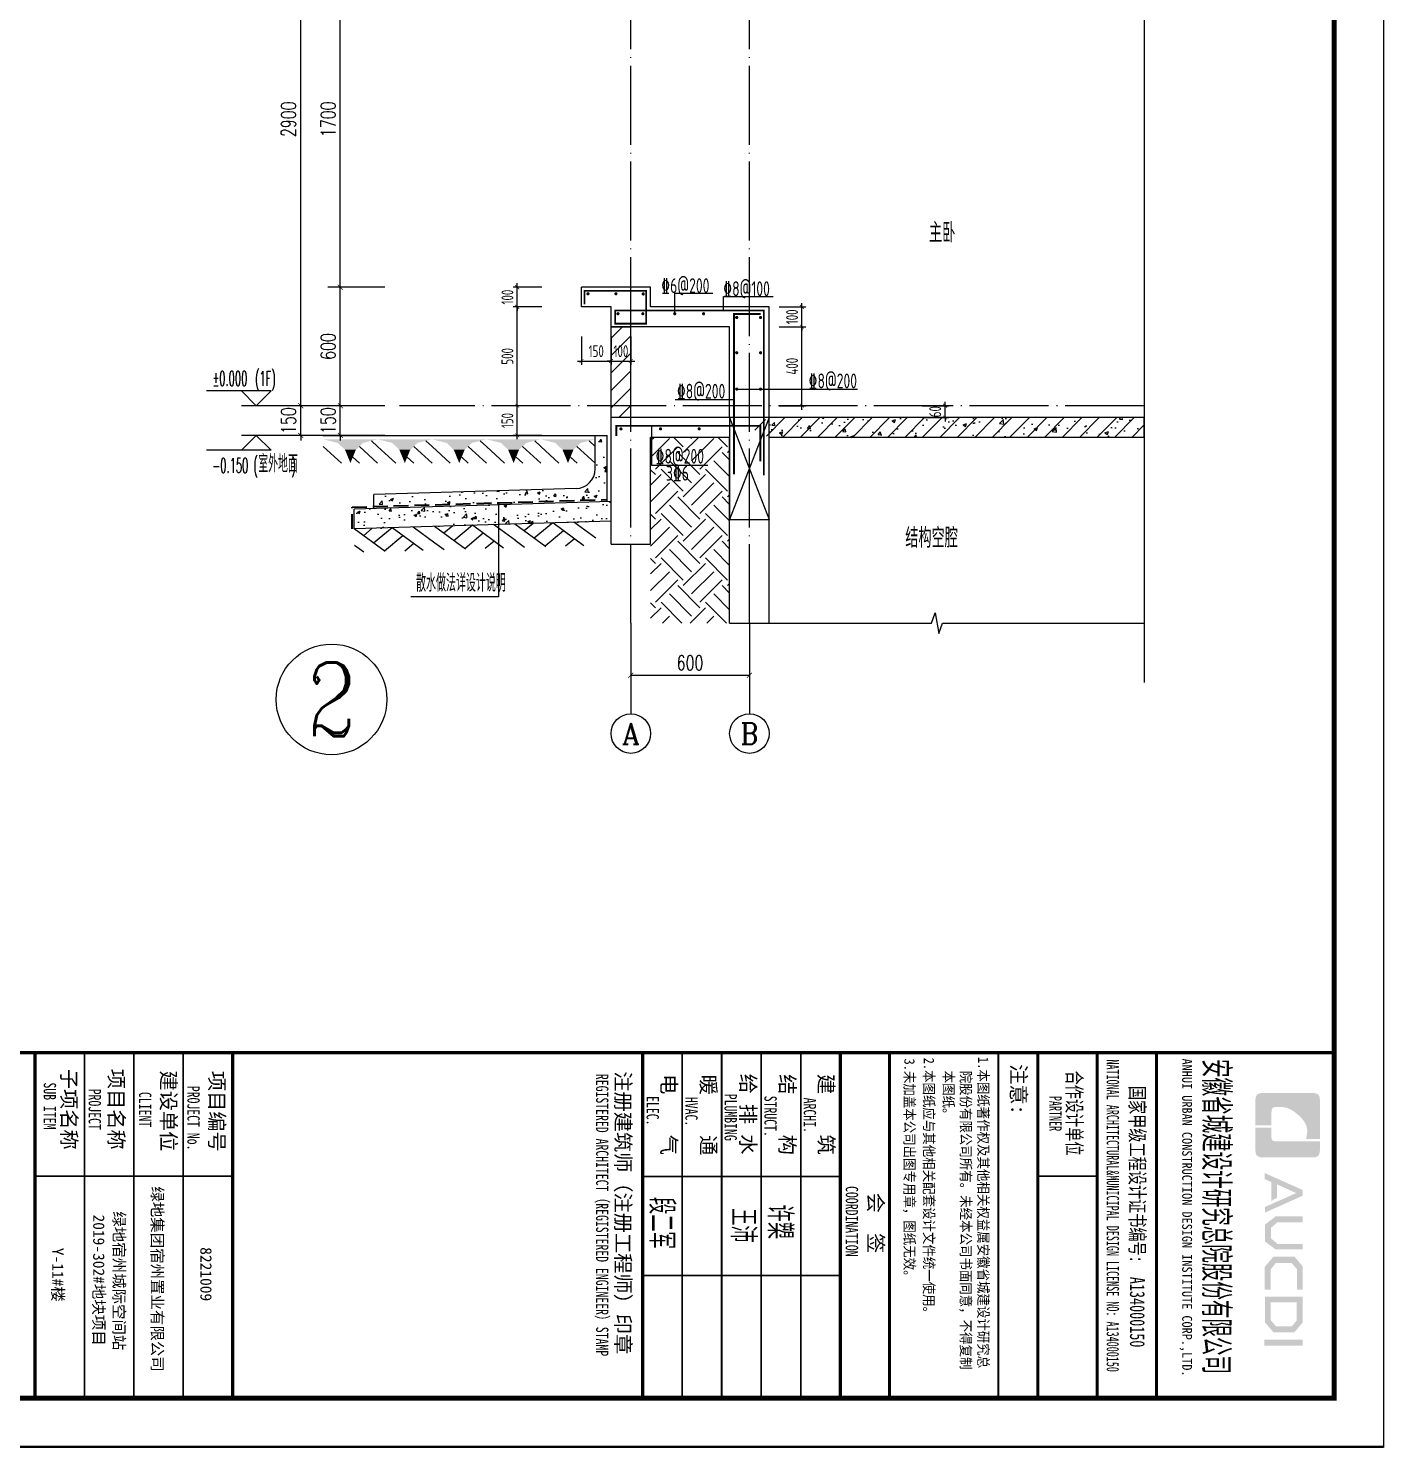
# Model space of a CAD drawing. Extents: x -1307975 to -76406, y -96289 to 379359.
# Drawn here: x -633886 to -627028, y 252907 to 260091 of the extents above; entities that cross this region are included whole.
import ezdxf
from ezdxf.enums import TextEntityAlignment as Align

# ---------------------------------------------------------------- set-up
doc = ezdxf.new("R2010")
doc.units = 0
doc.header["$LTSCALE"] = 1000
doc.linetypes.add('DASH', pattern=[0.35, 0.25, -0.1])
doc.linetypes.add('DOTE', pattern=[2.42, 2, -0.2, 0.02, -0.2])
doc.layers.get('0').update_dxf_attribs({"linetype": 'CONTINUOUS'})
doc.layers.get('DEFPOINTS').update_dxf_attribs({"linetype": 'CONTINUOUS'})
for name, color, linetype in [('A-AXIS_TEXT', 7, 'CONTINUOUS'), ('AXIS', 3, 'CONTINUOUS'), ('COLUMN', 4, 'CONTINUOUS'), ('DIM', 2, 'CONTINUOUS'), ('DIM_ELEV', 3, 'CONTINUOUS'), ('DIM_IDEN', 67, 'CONTINUOUS'), ('DIM_SYMB', 3, 'CONTINUOUS'), ('PUB_DIM', 3, 'CONTINUOUS'), ('PUB_TEXT', 2, 'CONTINUOUS'), ('REIN', 6, 'CONTINUOUS'), ('S-大样-砼线', 7, 'CONTINUOUS'), ('S-引出线', 40, 'CONTINUOUS'), ('TEXT', 2, 'CONTINUOUS'), ('WALL', 5, 'CONTINUOUS'), ('图签文字', 4, 'CONTINUOUS')]:
    doc.layers.add(name, color=color, linetype=linetype)
for name, color, linetype, lineweight in [('AXIS_TEXT', 7, 'CONTINUOUS', 20), ('DOTE', 19, 'DOTE', 9), ('PUB_HATCH', 8, 'CONTINUOUS', 9), ('图框', 9, 'CONTINUOUS', 18), ('图签', 147, 'CONTINUOUS', 18), ('填充', 251, 'CONTINUOUS', 5), ('平面-排水沟', 86, 'CONTINUOUS', 15), ('立面-中轮廓线', 30, 'CONTINUOUS', 35), ('粉刷', 251, 'CONTINUOUS', 9)]:
    doc.layers.add(name, color=color, linetype=linetype, lineweight=lineweight)
doc.layers.add('yichutu', color=7, linetype='CONTINUOUS', true_color=0xffffff)
doc.styles.add('_TCH_AXIS', font='COMPLEX', dxfattribs={"bigfont": 'GBCBIG'})
doc.styles.add('_TCH_DIM', font='SIMPLEX.shx', dxfattribs={"width": 0.7, "bigfont": 'GBCBIG.shx'})
doc.styles.add('_TCH_DIM_T3', font='SIMPLEX', dxfattribs={"width": 0.705882, "bigfont": 'GBCBIG'})
doc.styles.add('COMPLEX', font='COMPLEX')
doc.styles.add('DIM_FONT_T3', font='SIMPLEX', dxfattribs={"width": 0.705882, "bigfont": 'GBCBIG'})
doc.styles.add('HT', font='simhei.ttf')
doc.styles.add('TSSD_DIMENSION', font='Tssdeng.shx', dxfattribs={"width": 0.7, "bigfont": 'tssdchn.shx'})
doc.styles.add('TSSD_REIN', font='tssdeng.shx', dxfattribs={"width": 0.7, "height": 300, "bigfont": 'tssdchn.shx'})
doc.styles.add('宋体', font='', dxfattribs={"height": 50})
doc.styles.add('建筑图签-1', font='simhei.ttf', dxfattribs={"width": 0.7})
doc.styles.add('建筑图签-2', font='TXT.shx', dxfattribs={"width": 0.5, "bigfont": 'HZTXT.shx'})
doc.styles.get('宋体').set_extended_font_data('SimSun')
doc.dimstyles.new('_TCH_ARCH&&25', dxfattribs={"dimtxt": 74.375, "dimasz": 25, "dimexe": 62.5, "dimexo": 75, "dimgap": 25, "dimtad": 1, "dimdec": 0, "dimzin": 0, "dimdsep": 46, "dimtxsty": '_TCH_DIM_T3', "dimblk": 'ARCHTICK', "dimcen": 0.09, "dimclrt": 7, "dimazin": 0, "dimtfac": 1, "dimtdec": 0, "dimtix": 1, "dimtmove": 2, "dimatfit": 3, "dimldrblk": 'ARCHTICK', "dimfxl": 1, "dimtolj": 1, "dimtzin": 0, "dimarcsym": 0})
doc.dimstyles.new('TSSD_20_20', dxfattribs={"dimtxt": 60, "dimasz": 20, "dimexe": 20, "dimexo": 50, "dimgap": 20, "dimtad": 1, "dimdec": 0, "dimzin": 0, "dimdsep": 46, "dimtxsty": 'TSSD_DIMENSION', "dimblk": 'ARCHTICK', "dimblk1": 'ARCHTICK', "dimblk2": 'ARCHTICK', "dimcen": 0, "dimdle": 20, "dimclrt": 7, "dimadec": 0, "dimazin": 0, "dimtfac": 1, "dimtdec": 0, "dimtix": 1, "dimtmove": 2, "dimatfit": 3, "dimfxl": 1, "dimtolj": 1, "dimtzin": 0, "dimarcsym": 0})
pattern_1 = [(50, (28072.99, 249033.25), (143.452037, -12.550427), [15, -165]), (355, (28072.99, 249033.25), (-27.750267, 150.438427), [12, -132]), (100.4514, (28084.94, 249032.2), (115.701876, 137.88791), [12.74804, -140.22842]), (46.1842, (28072.99, 249073.25), (213.44821, -33.1038), [22.5, -247.5]), (96.6356, (28090.77, 249070.5), (186.93254, 194.82357), [19.12206, -210.3426]), (351.1842, (28072.99, 249073.25), (186.93239, 194.82372), [18, -198]), (21, (28092.99, 249063.25), (119.38141, -80.52378), [15, -165]), (326, (28092.99, 249063.25), (48.663066, 145.03001), [12, -132]), (71.4514, (28102.93, 249056.54), (168.044526, 64.5061), [12.74804, -140.22842]), (37.5, (28072.986, 249033.25), (2.431971, 66.578771), [0, -130.4, 0, -134, 0, -132.5]), (7.5, (28072.986, 249033.25), (52.613907, 78.882342), [0, -76.4, 0, -127.4, 0, -50.5]), (327.5, (28028.386, 249033.25), (106.764487, -4.510974), [0, -50, 0, -156, 0, -207]), (317.5, (28008.39, 249033.25), (116.637234, 20.020996), [0, -65, 0, -103.6, 0, -147])]

# ---------------------------------------------------------------- blocks, each defined once
blk = doc.blocks.new('$LINEPAT$素土夯实')
at = {"color": 0}
for p, q in [((0, -210), (210, 0)), ((120, -300), (420, 0)), ((420, 0), (608, -188)), ((495, -300), (795, 0)), ((615, 0), (705, -90)), ((315, -105), (502, -293)), ((210, -210), (300, -300)), ((705, -300), (795, -210))]:
    blk.add_line(p, q, dxfattribs=at)
blk = doc.blocks.new('$LinePat$自然土壤')
at = {"color": 0}
for p, q in [((0, -90), (71, -19)), ((0, -300), (211, -89)), ((420, -300), (630, -90)), ((210, -300), (286, -224))]:
    blk.add_line(p, q, dxfattribs=at)
for points in [[(0, 0), (630, 0), (168, -45), (462, -45)], [(168, -45), (462, -45), (252, -132), (378, -132)], [(252, -132), (378, -132), (315, -300)]]:
    blk.add_solid(points, dxfattribs=at)
blk = doc.blocks.new('sanshui')
at = {"layer": '粉刷'}
h = blk.add_hatch(dxfattribs=at)
h.set_pattern_fill('混凝土', color=256, scale=20)
h.set_pattern_definition(pattern_1)
edge = h.paths.add_edge_path()
edge.add_line((346317.8, 427329.6), (346257.8, 427329.6))
edge.add_line((346257.8, 427329.6), (346257.8, 427160.3))
edge.add_arc((346157.8, 427160.3), 100, 271.71836, 360, ccw=False)
edge.add_line((346160.8, 427060.3), (345137.8, 427029.6))
edge.add_line((345137.8, 427029.6), (345137.8, 426969.6))
edge.add_line((345137.8, 426969.6), (346317.8, 427005))
edge.add_line((346317.8, 427005), (346317.8, 427329.6))
h = blk.add_hatch(dxfattribs=at)
h.set_pattern_fill('混凝土', color=256, scale=20)
h.set_pattern_definition(pattern_1)
h.paths.add_polyline_path([(346337.8, 426895.6), (346337.8, 426995.6), (345037.8, 426956.6), (345037.8, 426856.6)])
at = {"layer": 'COLUMN'}
for p, q in [((346257.8, 427329.6), (346317.8, 427329.6)), ((346257.8, 427160.3), (346257.8, 427329.6)), ((346317.8, 426995), (346317.8, 427329.6)), ((346160.8, 427060.3), (345137.8, 427029.6)), ((346338.1, 426995.6), (345037.8, 426956.6)), ((345137.8, 426959.6), (345137.8, 427029.6)), ((345037.8, 426856.6), (345037.8, 426956.6)), ((346338.1, 426895.6), (345037.8, 426856.6))]:
    blk.add_line(p, q, dxfattribs=at)
blk.add_arc((346157.8, 427160.3), 100, 271.71836, 0, dxfattribs=at)
at = {"layer": '立面-中轮廓线', "linetype": 'DASH', "ltscale": 0.3}
blk.add_lwpolyline([(345027.8, 426856.6), (345027.8, 426966.3), (346317.8, 427005)], dxfattribs=at)
at = {"layer": '粉刷'}
blk.add_line((344881.5, 427329.6), (346257.8, 427329.6), dxfattribs=at)
at = {"layer": '粉刷', "yscale": 0.4, "zscale": 0.4}
for name, p, xscale, rotation in [('$LinePat$自然土壤', (345156.8, 427309.6), -0.4369306507241237, 359.9999999999903), ('$LinePat$自然土壤', (345432, 427309.6), -0.4369306507241237, 359.9999999999903), ('$LinePat$自然土壤', (345707.3, 427309.6), -0.4369306507241237, 359.9999999999903), ('$LinePat$自然土壤', (345982.6, 427309.6), -0.4369306507241237, 359.9999999999903), ('$LinePat$自然土壤', (346257.8, 427309.6), -0.4369306507241237, 359.9999999999903), ('$LINEPAT$素土夯实', (346257.8, 426893.2), -0.5117605352322558, 1.718358001643932), ('$LINEPAT$素土夯实', (345444.5, 426868.8), -0.5117605352322558, 1.718358001643932), ('$LINEPAT$素土夯实', (345851.2, 426881), -0.5117605352322558, 1.718358001643932)]:
    blk.add_blockref(name, p, dxfattribs=dict(at, xscale=xscale, rotation=rotation))
blk = doc.blocks.new('院标1')
h = blk.add_hatch(color=150)
h.dxf.hatch_style = 1
h.set_gradient(color1=(33, 113, 253), color2=(33, 113, 253), tint=1, name='INVCURVED')
edge = h.paths.add_edge_path()
edge.add_spline(control_points=[(116373, 648379), (116379, 648379), (116382, 648379), (116391, 648379), (116391, 648379), (116391, 648379), (116616, 648379), (116616, 648379), (116616, 648379), (116616, 648379), (116616, 648054), (116616, 648054), (116616, 648054), (116616, 648054), (116108, 648054), (116108, 648054), (116108, 648054), (116028, 648054), (115963, 648111), (115963, 648199), (115963, 648199), (115963, 648199), (115963, 649215), (115963, 649215), (115963, 649215), (115963, 649295), (116018, 649360), (116108, 649360), (116108, 649360), (116108, 649360), (116897, 649360), (116897, 649360), (116897, 649360), (116897, 649360), (116897, 649080), (116897, 649080), (116897, 649080), (116897, 649080), (116566, 649140), (116356, 648859), (116356, 648859), (116245, 648719), (116240, 648545), (116247, 648466), (116247, 648466), (116254, 648386), (116247, 648466), (116247, 648466), (116247, 648466), (116247, 648466), (116258, 648374), (116373, 648379)], knot_values=[0, 0, 0, 0, 0.071429, 0.071429, 0.071429, 0.107143, 0.142857, 0.142857, 0.142857, 0.178571, 0.214286, 0.214286, 0.214286, 0.25, 0.285714, 0.285714, 0.285714, 0.321429, 0.357143, 0.357143, 0.357143, 0.392857, 0.428571, 0.428571, 0.428571, 0.464286, 0.5, 0.5, 0.5, 0.535714, 0.571429, 0.571429, 0.571429, 0.607143, 0.642857, 0.642857, 0.642857, 0.678571, 0.714286, 0.714286, 0.714286, 0.75, 0.785714, 0.785714, 0.785714, 0.821429, 0.857143, 0.857143, 0.857143, 0.928571, 1, 1, 1, 1], degree=3, periodic=0)
h = blk.add_hatch(color=150)
h.dxf.hatch_style = 1
h.set_gradient(color1=(33, 113, 253), color2=(33, 113, 253), tint=1, name='INVCURVED')
edge = h.paths.add_edge_path()
edge.add_spline(control_points=[(117268, 649215), (117268, 649215), (117268, 648199), (117268, 648199), (117268, 648199), (117268, 648114), (117212, 648054), (117123, 648054), (117123, 648054), (117123, 648054), (116663, 648054), (116663, 648054), (116663, 648054), (116663, 648054), (116663, 648379), (116663, 648379), (116663, 648379), (116663, 648379), (116865, 648379), (116865, 648379), (116865, 648379), (116907, 648379), (116941, 648413), (116941, 648455), (116941, 648455), (116941, 648455), (116941, 649360), (116941, 649360), (116941, 649360), (116941, 649360), (117123, 649360), (117123, 649360), (117123, 649360), (117204, 649360), (117268, 649306), (117268, 649215)], knot_values=[0, 0, 0, 0, 0.1, 0.1, 0.1, 0.15, 0.2, 0.2, 0.2, 0.25, 0.3, 0.3, 0.3, 0.35, 0.4, 0.4, 0.4, 0.45, 0.5, 0.5, 0.5, 0.55, 0.6, 0.6, 0.6, 0.65, 0.7, 0.7, 0.7, 0.75, 0.8, 0.8, 0.8, 0.9, 1, 1, 1, 1], degree=3, periodic=0)
blk = doc.blocks.new('GFDDDDRG')
at = {"layer": '图框'}
h = blk.add_hatch(color=256, dxfattribs=at)
h.paths.add_polyline_path([(922489, -158906), (922489, -158969), (922104, -158969), (922104, -158906)])
h.paths.add_polyline_path([(922431, -158530), (922168, -158530), (922168, -158710), (922221, -158772), (922380, -158772), (922431, -158712)], flags=16)
h.paths.add_polyline_path([(922490, -158471), (922109, -158471), (922109, -158732), (922194, -158831), (922408, -158831), (922490, -158733)])
h.paths.add_polyline_path([(922492, -158399), (922434, -158399), (922434, -158196), (922378, -158129), (922219, -158129), (922167, -158196), (922167, -158400), (922107, -158400), (922107, -158169), (922194, -158067), (922408, -158067), (922492, -158166)])
h.paths.add_polyline_path([(922491, -157658), (922491, -157718), (922235, -157718), (922170, -157775), (922170, -157880), (922235, -157937), (922491, -157937), (922491, -157994), (922217, -157994), (922108, -157912), (922108, -157743), (922218, -157658)])
h.paths.add_polyline_path([(922490, -157392), (922490, -157450), (922108, -157621), (922108, -157564), (922425, -157423), (922231, -157335), (922231, -157471), (922173, -157501), (922173, -157311), (922107, -157282), (922107, -157220)])
for p, q in [((920410, -156002), (920410, -159502)), ((921010, -156002), (921010, -159502)), ((921010, -156002), (921010, -159502))]:
    blk.add_line(p, q, dxfattribs=at)
blk.add_lwpolyline([(923310, -107437), (923310, -159999), (893610, -159999), (893610, -107437)], close=True, dxfattribs=at)
blk.add_lwpolyline([(923310, -107437), (923310, -159999), (893610, -159999), (893610, -107437)], close=True, dxfattribs=at)
at = {"layer": '图框', "const_width": 50}
blk.add_lwpolyline([(894110, -159499), (922810, -159499), (922810, -108687), (894110, -108687)], close=True, dxfattribs=at)
at = {"layer": '图框'}
for points, const_width in [([(894110, -156002), (922810, -156002)], 35), ([(909660, -159502), (909660, -156002)], 35), ([(910160, -156002), (910160, -159502)], 17.5), ([(910660, -156002), (910660, -159502)], 17.5), ([(911160, -156002), (911160, -159502)], 17.5), ([(911660, -156002), (911660, -159502)], 35), ([(911660, -156002), (911660, -159502)], 35), ([(915810, -156006), (915810, -159506)], 35), ([(916210, -156006), (916210, -159506)], 17.5), ([(916610, -156006), (916610, -159506)], 17.5), ([(917010, -156006), (917010, -159506)], 17.5), ([(917410, -156006), (917410, -159506)], 17.5), ([(917810, -156006), (917810, -159506)], 35), ([(917810, -156006), (917810, -159506)], 35), ([(918310, -156006), (918310, -159506)], 30), ([(919410, -156002), (919410, -159502)], 17.5), ([(919810, -156002), (919810, -159502)], 30), ([(919810, -156002), (919810, -159502)], 30), ([(920410, -156002), (920410, -159502)], 30), ([(920410, -156002), (920410, -159502)], 30), ([(921010, -156002), (921010, -159502)], 30), ([(909660, -157252), (911660, -157252)], 17.5), ([(917810, -157256), (915810, -157256)], 17.5), ([(920410, -157252), (919810, -157252)], 17.5), ([(917810, -158256), (915810, -158256)], 17.5)]:
    blk.add_lwpolyline(points, dxfattribs=dict(at, const_width=const_width))
at = {"xscale": 0.5, "yscale": 0.5, "zscale": 0.5, "rotation": 270}
blk.add_blockref('院标1', (597985, -98428), dxfattribs=at)
at = {"layer": '图框'}
for s, height, style, width, p in [('3.未加盖本公司出图专用章，图纸无效。', 105, 'HT', 0.88, (918459, -156061)), (' 2.本图纸应与其他相关配套设计文件统一使用。 ', 105, 'HT', 0.88, (918656, -155989)), ('1.本图纸著作权及其他相关权益属安徽省城建设计研究总', 105, 'HT', 0.88, (919206, -156045)), ('NATIONAL ARCHITECTURAL&MUNICIPAL DESIGN LICENSE NO: A134000150', 125, '建筑图签-1', 0.6, (920507, -156070)), ('ANHUI URBAN CONSTRUCTION DESIGN INSTITUTE CORP.,LTD.', 100, '建筑图签-1', 0.91, (921271, -156061)), ('REGISTERED ARCHITECT（REGISTERED ENGINEER）STAMP', 125, '建筑图签-1', 0.7, (915339, -156216)), ('本图纸。', 105, 'HT', 0.88, (918854, -156184)), ('院股份有限公司所有。未经本公司书面同意，不得复制', 105, 'HT', 0.88, (919029, -156184)), ('SUB ITEM', 125, '建筑图签-1', 0.7, (909748, -156303)), ('PROJECT', 125, '建筑图签-1', 0.7, (910203, -156366)), ('CLIENT', 125, '建筑图签-1', 0.7, (910713, -156399)), ('PROJECT No.', 125, '建筑图签-1', 0.7, (911202, -156337, -899)), ('PLUMBING', 125, '建筑图签-1', 0.7, (916639, -156417)), ('STRUCT.', 125, '建筑图签-1', 0.7, (917042, -156437)), ('PARTNER', 125, '建筑图签-1', 0.6, (919927, -156439)), ('ELEC.', 125, '建筑图签-1', 0.7, (915850, -156441)), ('HVAC.', 125, '建筑图签-1', 0.7, (916242, -156449)), ('ARCHI.', 125, '建筑图签-1', 0.7, (917441, -156457)), ('COORDINATION', 125, '建筑图签-1', 0.7, (917866, -157352))]:
    blk.add_text(s, height=height, rotation=270, dxfattribs=dict(at, style=style, width=width)).set_placement(p)
at = {"layer": '图签', "color": 2, "style": '宋体'}
for s, height, p in [('绿地集团宿州置业有限公司', 114.67, (910841, -157355)), ('2019-302#地块项目', 114.67, (910249, -157640)), ('绿地宿州城际空间站', 114.7, (910454, -157607)), ('Y-11#楼', 114.7, (909834, -157977)), ('8221009', 114.7, (911334, -157971))]:
    blk.add_text(s, height=height, rotation=270, dxfattribs=at).set_placement(p)
at = {"layer": '图签文字', "color": 7, "style": '建筑图签-1'}
for s, p in [('注意:', (919541, -156118)), ('子项名称', (909930, -156165)), ('项目名称', (910408, -156165)), ('建设单位', (910937, -156182)), ('项目编号', (911426, -156186)), ('注册建筑师（注册工程师）印章', (915537, -156190)), ('电    气', (916001, -156219)), ('暖    通', (916401, -156224)), ('给 排 水', (916802, -156214)), ('结    构', (917199, -156219)), ('建    筑', (917593, -156217)), ('会  签', (918094, -157419))]:
    blk.add_text(s, height=150, rotation=270, dxfattribs=at).set_placement(p)
for s, height, width, p in [('安徽省城建设计研究总院股份有限公司', 250, 0.55, (921498, -156066)), ('合作设计单位', 150, 0.7, (920105, -156184)), ('国家甲级工程设计证书编号:  A134000150', 150, 0.7, (920743, -156338))]:
    blk.add_text(s, height=height, rotation=270, dxfattribs=dict(at, width=width)).set_placement(p)
at = {"layer": '图签文字', "color": 1, "style": '建筑图签-2', "width": 0.7}
for s, p in [('段二军', (915876, -157462)), ('王沛', (916703, -157575)), ('许槊', (917074, -157539))]:
    blk.add_text(s, height=250, rotation=270, dxfattribs=at).set_placement(p)
blk = doc.blocks.new('yct-1051-594-26275-14850-25-1002.0')
at = {"layer": 'yichutu', "color": 7, "true_color": 0xffffff}
blk.add_lwpolyline([(0, 0), (0, 14850), (26275, 14850), (26275, 0)], close=True, dxfattribs=at)
blk = doc.blocks.new('_ArchTick')
at = {"color": 0, "linetype": 'ByBlock', "const_width": 0.15}
blk.add_lwpolyline([(-0.5, -0.5), (0.5, 0.5)], dxfattribs=at)
blk = doc.blocks.new('*D2327')
at = {"layer": 'DEFPOINTS', "color": 0, "transparency": 16777216}
for p in [(-629413.4, 258180.7), (-629247.5, 258180.7), (-629413.4, 258120.7)]:
    blk.add_point(p, dxfattribs=at)
at = {"layer": 'DIM', "color": 0, "lineweight": -2, "transparency": 16777216}
for p, q in [((-629363.4, 258180.7), (-629227.5, 258180.7)), ((-629247.5, 258180.7), (-629247.5, 258200.7)), ((-629247.5, 258120.7), (-629247.5, 258180.7)), ((-629363.4, 258120.7), (-629227.5, 258120.7)), ((-629247.5, 258120.7), (-629247.5, 258100.7))]:
    blk.add_line(p, q, dxfattribs=at)
at = {"layer": 'DIM', "color": 0, "lineweight": -2, "transparency": 16777216, "xscale": 20, "yscale": 20, "zscale": 20}
for p, rotation in [((-629247.5, 258180.7), 270), ((-629247.5, 258120.7), 90)]:
    blk.add_blockref('_ArchTick', p, dxfattribs=dict(at, rotation=rotation))
at = {"layer": 'DIM', "color": 7, "transparency": 16777216, "insert": (-629297.5, 258150.7), "char_height": 60, "attachment_point": 5, "rotation": 90, "style": 'TSSD_DIMENSION'}
blk.add_mtext('\\A1;60', dxfattribs=at)
blk = doc.blocks.new('*D3286')
at = {"layer": 'DEFPOINTS', "color": 0, "transparency": 16777216}
for p in [(-631087.7, 258580.7), (-630937.7, 258580.7), (-630937.7, 258407)]:
    blk.add_point(p, dxfattribs=at)
at = {"layer": 'DIM', "color": 0, "lineweight": -2, "transparency": 16777216}
for p, q in [((-631087.7, 258530.7), (-631087.7, 258387)), ((-630937.7, 258530.7), (-630937.7, 258387)), ((-631107.7, 258407), (-630917.7, 258407))]:
    blk.add_line(p, q, dxfattribs=at)
at = {"layer": 'DIM', "color": 0, "lineweight": -2, "transparency": 16777216, "xscale": 20, "yscale": 20, "zscale": 20, "rotation": 180}
blk.add_blockref('_ArchTick', (-631087.7, 258407), dxfattribs=at)
at = {"layer": 'DIM', "color": 0, "lineweight": -2, "transparency": 16777216, "xscale": 20, "yscale": 20, "zscale": 20}
blk.add_blockref('_ArchTick', (-630937.7, 258407), dxfattribs=at)
at = {"layer": 'DIM', "color": 7, "transparency": 16777216, "insert": (-631012.7, 258457), "char_height": 60, "attachment_point": 5, "style": 'TSSD_DIMENSION'}
blk.add_mtext('\\A1;150', dxfattribs=at)
blk = doc.blocks.new('*D3287')
at = {"layer": 'DEFPOINTS', "color": 0, "transparency": 16777216}
for p in [(-630937.7, 258580.7), (-630837.7, 258580.7), (-630837.7, 258407)]:
    blk.add_point(p, dxfattribs=at)
at = {"layer": 'DIM', "color": 0, "lineweight": -2, "transparency": 16777216}
for p, q in [((-630937.7, 258530.7), (-630937.7, 258387)), ((-630837.7, 258530.7), (-630837.7, 258387)), ((-630937.7, 258407), (-630957.7, 258407)), ((-630937.7, 258407), (-630837.7, 258407)), ((-630837.7, 258407), (-630817.7, 258407))]:
    blk.add_line(p, q, dxfattribs=at)
at = {"layer": 'DIM', "color": 0, "lineweight": -2, "transparency": 16777216, "xscale": 20, "yscale": 20, "zscale": 20}
blk.add_blockref('_ArchTick', (-630937.7, 258407), dxfattribs=at)
at = {"layer": 'DIM', "color": 0, "lineweight": -2, "transparency": 16777216, "xscale": 20, "yscale": 20, "zscale": 20, "rotation": 180}
blk.add_blockref('_ArchTick', (-630837.7, 258407), dxfattribs=at)
at = {"layer": 'DIM', "color": 7, "transparency": 16777216, "insert": (-630887.7, 258457), "char_height": 60, "attachment_point": 5, "style": 'TSSD_DIMENSION'}
blk.add_mtext('\\A1;100', dxfattribs=at)
blk = doc.blocks.new('*D3288')
at = {"layer": 'AXIS', "color": 0, "lineweight": -2, "transparency": 16777216}
for p, q in [((-630837.7, 257005.7), (-630837.7, 256754.2)), ((-630237.7, 257005.7), (-630237.7, 256754.2)), ((-630837.7, 256816.7), (-630237.7, 256816.7))]:
    blk.add_line(p, q, dxfattribs=at)
at = {"layer": 'DEFPOINTS', "color": 0, "transparency": 16777216}
for p in [(-630837.7, 257080.7), (-630237.7, 257080.7), (-630237.7, 256816.7)]:
    blk.add_point(p, dxfattribs=at)
at = {"layer": 'AXIS', "color": 0, "lineweight": -2, "transparency": 16777216, "xscale": 25, "yscale": 25, "zscale": 25, "rotation": 180}
blk.add_blockref('_ArchTick', (-630837.7, 256816.7), dxfattribs=at)
at = {"layer": 'AXIS', "color": 0, "lineweight": -2, "transparency": 16777216, "xscale": 25, "yscale": 25, "zscale": 25}
blk.add_blockref('_ArchTick', (-630237.7, 256816.7), dxfattribs=at)
at = {"layer": 'AXIS', "color": 7, "transparency": 16777216, "insert": (-630537.7, 256878.9), "char_height": 74.38, "attachment_point": 5, "style": '_TCH_DIM_T3'}
blk.add_mtext('\\A1;600', dxfattribs=at)
blk = doc.blocks.new('*D3292')
at = {"layer": 'DEFPOINTS', "color": 0, "transparency": 16777216}
for p in [(-631412.3, 258780.7), (-631237.7, 258780.7), (-631237.7, 258680.7)]:
    blk.add_point(p, dxfattribs=at)
at = {"layer": 'DIM', "color": 0, "lineweight": -2, "transparency": 16777216}
for p, q in [((-631287.7, 258780.7), (-631432.3, 258780.7)), ((-631412.3, 258780.7), (-631412.3, 258800.7)), ((-631412.3, 258680.7), (-631412.3, 258780.7)), ((-631287.7, 258680.7), (-631432.3, 258680.7)), ((-631412.3, 258680.7), (-631412.3, 258660.7))]:
    blk.add_line(p, q, dxfattribs=at)
at = {"layer": 'DIM', "color": 0, "lineweight": -2, "transparency": 16777216, "xscale": 20, "yscale": 20, "zscale": 20}
for p, rotation in [((-631412.3, 258780.7), 270), ((-631412.3, 258680.7), 90)]:
    blk.add_blockref('_ArchTick', p, dxfattribs=dict(at, rotation=rotation))
at = {"layer": 'DIM', "color": 7, "transparency": 16777216, "insert": (-631462.3, 258730.7), "char_height": 60, "attachment_point": 5, "rotation": 90, "style": 'TSSD_DIMENSION'}
blk.add_mtext('\\A1;100', dxfattribs=at)
blk = doc.blocks.new('*D3293')
at = {"layer": 'DEFPOINTS', "color": 0, "transparency": 16777216}
for p in [(-631412.3, 258680.7), (-631237.7, 258680.7), (-631237.7, 258180.7)]:
    blk.add_point(p, dxfattribs=at)
at = {"layer": 'DIM', "color": 0, "lineweight": -2, "transparency": 16777216}
for p, q in [((-631287.7, 258680.7), (-631432.3, 258680.7)), ((-631412.3, 258160.7), (-631412.3, 258700.7)), ((-631287.7, 258180.7), (-631432.3, 258180.7))]:
    blk.add_line(p, q, dxfattribs=at)
at = {"layer": 'DIM', "color": 0, "lineweight": -2, "transparency": 16777216, "xscale": 20, "yscale": 20, "zscale": 20}
for p, rotation in [((-631412.3, 258680.7), 90), ((-631412.3, 258180.7), 270)]:
    blk.add_blockref('_ArchTick', p, dxfattribs=dict(at, rotation=rotation))
at = {"layer": 'DIM', "color": 7, "transparency": 16777216, "insert": (-631462.3, 258430.7), "char_height": 60, "attachment_point": 5, "rotation": 90, "style": 'TSSD_DIMENSION'}
blk.add_mtext('\\A1;500', dxfattribs=at)
blk = doc.blocks.new('*D3294')
at = {"layer": 'DEFPOINTS', "color": 0, "transparency": 16777216}
for p in [(-631412.3, 258180.7), (-631237.7, 258180.7), (-631237.7, 258030.7)]:
    blk.add_point(p, dxfattribs=at)
at = {"layer": 'DIM', "color": 0, "lineweight": -2, "transparency": 16777216}
for p, q in [((-631287.7, 258180.7), (-631432.3, 258180.7)), ((-631412.3, 258010.7), (-631412.3, 258200.7)), ((-631287.7, 258030.7), (-631432.3, 258030.7))]:
    blk.add_line(p, q, dxfattribs=at)
at = {"layer": 'DIM', "color": 0, "lineweight": -2, "transparency": 16777216, "xscale": 20, "yscale": 20, "zscale": 20}
for p, rotation in [((-631412.3, 258180.7), 90), ((-631412.3, 258030.7), 270)]:
    blk.add_blockref('_ArchTick', p, dxfattribs=dict(at, rotation=rotation))
at = {"layer": 'DIM', "color": 7, "transparency": 16777216, "insert": (-631462.3, 258105.7), "char_height": 60, "attachment_point": 5, "rotation": 90, "style": 'TSSD_DIMENSION'}
blk.add_mtext('\\A1;150', dxfattribs=at)
blk = doc.blocks.new('*D3295')
at = {"layer": 'DEFPOINTS', "color": 0, "transparency": 16777216}
for p in [(-630137.7, 258680.7), (-629971.7, 258680.7), (-630137.7, 258580.7)]:
    blk.add_point(p, dxfattribs=at)
at = {"layer": 'DIM', "color": 0, "lineweight": -2, "transparency": 16777216}
for p, q in [((-630087.7, 258680.7), (-629951.7, 258680.7)), ((-629971.7, 258680.7), (-629971.7, 258700.7)), ((-629971.7, 258580.7), (-629971.7, 258680.7)), ((-630087.7, 258580.7), (-629951.7, 258580.7)), ((-629971.7, 258580.7), (-629971.7, 258560.7))]:
    blk.add_line(p, q, dxfattribs=at)
at = {"layer": 'DIM', "color": 0, "lineweight": -2, "transparency": 16777216, "xscale": 20, "yscale": 20, "zscale": 20}
for p, rotation in [((-629971.7, 258680.7), 270), ((-629971.7, 258580.7), 90)]:
    blk.add_blockref('_ArchTick', p, dxfattribs=dict(at, rotation=rotation))
at = {"layer": 'DIM', "color": 7, "transparency": 16777216, "insert": (-630021.7, 258630.7), "char_height": 60, "attachment_point": 5, "rotation": 90, "style": 'TSSD_DIMENSION'}
blk.add_mtext('\\A1;100', dxfattribs=at)
blk = doc.blocks.new('*D3296')
at = {"layer": 'DEFPOINTS', "color": 0, "transparency": 16777216}
for p in [(-632307.8, 258180.7), (-632007.8, 258180.7), (-632007.8, 258030.3)]:
    blk.add_point(p, dxfattribs=at)
at = {"layer": 'PUB_DIM', "color": 0, "lineweight": -2, "transparency": 16777216}
for p, q in [((-632082.8, 258180.7), (-632370.3, 258180.7)), ((-632307.8, 258180.7), (-632307.8, 258205.7)), ((-632307.8, 258030.3), (-632307.8, 258180.7)), ((-632082.8, 258030.3), (-632370.3, 258030.3)), ((-632307.8, 258030.3), (-632307.8, 258005.3))]:
    blk.add_line(p, q, dxfattribs=at)
at = {"layer": 'PUB_DIM', "color": 0, "lineweight": -2, "transparency": 16777216, "xscale": 25, "yscale": 25, "zscale": 25}
for p, rotation in [((-632307.8, 258180.7), 270), ((-632307.8, 258030.3), 90)]:
    blk.add_blockref('_ArchTick', p, dxfattribs=dict(at, rotation=rotation))
at = {"layer": 'PUB_DIM', "color": 7, "transparency": 16777216, "insert": (-632370, 258105.5), "char_height": 74.38, "attachment_point": 5, "rotation": 90, "style": '_TCH_DIM_T3'}
blk.add_mtext('\\A1;150', dxfattribs=at)
blk = doc.blocks.new('*D3297')
at = {"layer": 'DEFPOINTS', "color": 0, "transparency": 16777216}
for p in [(-632307.8, 258780.7), (-632007.8, 258780.7), (-632007.8, 258180.7)]:
    blk.add_point(p, dxfattribs=at)
at = {"layer": 'PUB_DIM', "color": 0, "lineweight": -2, "transparency": 16777216}
for p, q in [((-632082.8, 258780.7), (-632370.3, 258780.7)), ((-632307.8, 258180.7), (-632307.8, 258780.7)), ((-632082.8, 258180.7), (-632370.3, 258180.7))]:
    blk.add_line(p, q, dxfattribs=at)
at = {"layer": 'PUB_DIM', "color": 0, "lineweight": -2, "transparency": 16777216, "xscale": 25, "yscale": 25, "zscale": 25}
for p, rotation in [((-632307.8, 258780.7), 90), ((-632307.8, 258180.7), 270)]:
    blk.add_blockref('_ArchTick', p, dxfattribs=dict(at, rotation=rotation))
at = {"layer": 'PUB_DIM', "color": 7, "transparency": 16777216, "insert": (-632370, 258480.7), "char_height": 74.38, "attachment_point": 5, "rotation": 90, "style": '_TCH_DIM_T3'}
blk.add_mtext('\\A1;600', dxfattribs=at)
blk = doc.blocks.new('*D3298')
at = {"layer": 'DEFPOINTS', "color": 0, "transparency": 16777216}
for p in [(-632307.8, 260480.7), (-632007.8, 260480.7), (-632007.8, 258780.7)]:
    blk.add_point(p, dxfattribs=at)
at = {"layer": 'PUB_DIM', "color": 0, "lineweight": -2, "transparency": 16777216}
for p, q in [((-632082.8, 260480.7), (-632370.3, 260480.7)), ((-632307.8, 258780.7), (-632307.8, 260480.7)), ((-632082.8, 258780.7), (-632370.3, 258780.7))]:
    blk.add_line(p, q, dxfattribs=at)
at = {"layer": 'PUB_DIM', "color": 0, "lineweight": -2, "transparency": 16777216, "xscale": 25, "yscale": 25, "zscale": 25}
for p, rotation in [((-632307.8, 260480.7), 90), ((-632307.8, 258780.7), 270)]:
    blk.add_blockref('_ArchTick', p, dxfattribs=dict(at, rotation=rotation))
at = {"layer": 'PUB_DIM', "color": 7, "transparency": 16777216, "insert": (-632370, 259630.7), "char_height": 74.38, "attachment_point": 5, "rotation": 90, "style": '_TCH_DIM_T3'}
blk.add_mtext('\\A1;1700', dxfattribs=at)
blk = doc.blocks.new('*D3316')
at = {"layer": 'DEFPOINTS', "color": 0, "transparency": 16777216}
for p in [(-632507.8, 258180.7), (-632007.8, 258180.7), (-632007.8, 258030.3)]:
    blk.add_point(p, dxfattribs=at)
at = {"layer": 'PUB_DIM', "color": 0, "lineweight": -2, "transparency": 16777216}
for p, q in [((-632082.8, 258180.7), (-632570.3, 258180.7)), ((-632507.8, 258180.7), (-632507.8, 258205.7)), ((-632507.8, 258030.3), (-632507.8, 258180.7)), ((-632082.8, 258030.3), (-632570.3, 258030.3)), ((-632507.8, 258030.3), (-632507.8, 258005.3))]:
    blk.add_line(p, q, dxfattribs=at)
at = {"layer": 'PUB_DIM', "color": 0, "lineweight": -2, "transparency": 16777216, "xscale": 25, "yscale": 25, "zscale": 25}
for p, rotation in [((-632507.8, 258180.7), 270), ((-632507.8, 258030.3), 90)]:
    blk.add_blockref('_ArchTick', p, dxfattribs=dict(at, rotation=rotation))
at = {"layer": 'PUB_DIM', "color": 7, "transparency": 16777216, "insert": (-632570, 258105.5), "char_height": 74.38, "attachment_point": 5, "rotation": 90, "style": '_TCH_DIM_T3'}
blk.add_mtext('\\A1;150', dxfattribs=at)
blk = doc.blocks.new('*D3317')
at = {"layer": 'DEFPOINTS', "color": 0, "transparency": 16777216}
for p in [(-632507.8, 261080.7), (-632007.8, 261080.7), (-632007.8, 258180.7)]:
    blk.add_point(p, dxfattribs=at)
at = {"layer": 'PUB_DIM', "color": 0, "lineweight": -2, "transparency": 16777216}
for p, q in [((-632082.8, 261080.7), (-632570.3, 261080.7)), ((-632507.8, 258180.7), (-632507.8, 261080.7)), ((-632082.8, 258180.7), (-632570.3, 258180.7))]:
    blk.add_line(p, q, dxfattribs=at)
at = {"layer": 'PUB_DIM', "color": 0, "lineweight": -2, "transparency": 16777216, "xscale": 25, "yscale": 25, "zscale": 25}
for p, rotation in [((-632507.8, 261080.7), 90), ((-632507.8, 258180.7), 270)]:
    blk.add_blockref('_ArchTick', p, dxfattribs=dict(at, rotation=rotation))
at = {"layer": 'PUB_DIM', "color": 7, "transparency": 16777216, "insert": (-632570, 259630.7), "char_height": 74.38, "attachment_point": 5, "rotation": 90, "style": '_TCH_DIM_T3'}
blk.add_mtext('\\A1;2900', dxfattribs=at)
blk = doc.blocks.new('_AXISO')
blk.add_circle((0, 0), 0.5)
at = {"layer": 'A-AXIS_TEXT', "style": 'COMPLEX', "width": 1.041667}
blk.add_attdef('A', text='', height=0.56, dxfattribs=at).set_placement((-0.25, -0.28), (0.25, -0.28), align=Align.FIT)
blk = doc.blocks.new('20210809.02264474')
at = {"layer": 'REIN', "const_width": 9}
for points in [[(87154.5, 67468.2), (87154.5, 67535.4), (87466.6, 67535.4), (87466.6, 67369.4), (87309.3, 67369.4), (87309.3, 67436.6), (88061.9, 67436.6), (88061.9, 66601.6)], [(87910.8, 66607.2), (87910.8, 67418.4), (88045.5, 67418.4)], [(87315.3, 66801.7), (87315.3, 66852.1), (88043.8, 66852.1), (88043.8, 66672.6)]]:
    blk.add_lwpolyline(points, dxfattribs=at)
at = {"layer": 'REIN', "const_width": 8}
for points in [[(87167.8, 67520.8, 1), (87175.8, 67520.8, 1)], [(87309.3, 67520.8, 1), (87317.3, 67520.8, 1)], [(87447.5, 67519.9, 1), (87455.5, 67519.9, 1)], [(87319.5, 67419.9, 1), (87327.5, 67419.9, 1)], [(87445.5, 67419.9, 1), (87453.5, 67419.9, 1)], [(87606.9, 67419.9, 1), (87614.9, 67419.9, 1)], [(87752.9, 67419.9, 1), (87760.9, 67419.9, 1)], [(87920.5, 67400.7, 1), (87928.5, 67400.7, 1)], [(88041.3, 67400.7, 1), (88049.3, 67400.7, 1)], [(87920.5, 67222.4, 1), (87928.5, 67222.4, 1)], [(88041.3, 67222.4, 1), (88049.3, 67222.4, 1)], [(87920.5, 67038.2, 1), (87928.5, 67038.2, 1)], [(88041.3, 67038.2, 1), (88049.3, 67038.2, 1)], [(87334.7, 66837, 1), (87342.7, 66837, 1)], [(87535.2, 66837, 1), (87543.2, 66837, 1)], [(87730.4, 66837, 1), (87738.4, 66837, 1)]]:
    blk.add_lwpolyline(points, format="xyb", close=True, dxfattribs=at)
at = {"layer": 'S-引出线'}
for p, q in [((87610.9, 67419.9), (87610.9, 67523.1)), ((87610.9, 67523.1), (87803.1, 67523.1)), ((87924.5, 67038.2), (88536.4, 67038.2)), ((87613.5, 66985.2), (87910.8, 66985.2)), ((87493.6, 66852.1), (87493.6, 66653.9)), ((87493.6, 66653.9), (87778.8, 66653.9))]:
    blk.add_line(p, q, dxfattribs=at)
blk.add_lwpolyline([(87857.5, 67436.6), (87857.5, 67507.5), (88108.6, 67507.5)], dxfattribs=at)
at = {"layer": 'TEXT', "style": 'TSSD_REIN', "width": 0.7}
for s, p in [('%%1326@200', (87543, 67524.5)), ('%%1328@100', (87856.5, 67509)), ('%%1328@200', (88288.3, 67042.3)), ('%%1328@200', (87621.6, 66990.2)), ('%%1328@200', (87514, 66661)), ('3%%1326', (87566.3, 66575.2))]:
    blk.add_text(s, height=75, rotation=0, dxfattribs=at).set_placement(p)
blk = doc.blocks.new('20210809.03062775')
at = {"layer": 'S-大样-砼线'}
for p, q in [((87154.5, 67095.9), (87354.5, 66580.9)), ((87354.5, 67095.9), (87154.5, 66580.9))]:
    blk.add_line(p, q, dxfattribs=at)
blk.add_lwpolyline([(87354.5, 67095.9), (87154.5, 67095.9), (87154.5, 66580.9), (87354.5, 66580.9)], close=True, dxfattribs=at)
blk = doc.blocks.new('*D3410')
at = {"layer": 'DEFPOINTS', "color": 0, "transparency": 16777216}
for p in [(-630137.7, 258580.7), (-629971.7, 258580.7), (-630137.7, 258180.7)]:
    blk.add_point(p, dxfattribs=at)
at = {"layer": 'DIM', "color": 0, "lineweight": -2, "transparency": 16777216}
for p, q in [((-629971.7, 258160.7), (-629971.7, 258600.7)), ((-630087.7, 258580.7), (-629951.7, 258580.7)), ((-630087.7, 258180.7), (-629951.7, 258180.7))]:
    blk.add_line(p, q, dxfattribs=at)
at = {"layer": 'DIM', "color": 0, "lineweight": -2, "transparency": 16777216, "xscale": 20, "yscale": 20, "zscale": 20}
for p, rotation in [((-629971.7, 258580.7), 90), ((-629971.7, 258180.7), 270)]:
    blk.add_blockref('_ArchTick', p, dxfattribs=dict(at, rotation=rotation))
at = {"layer": 'DIM', "color": 7, "transparency": 16777216, "insert": (-630021.7, 258380.7), "char_height": 60, "attachment_point": 5, "rotation": 90, "style": 'TSSD_DIMENSION'}
blk.add_mtext('\\A1;400', dxfattribs=at)

msp = doc.modelspace()

# ---------------------------------------------------------------- hatches: boundary and pattern name
at = {"layer": 'PUB_HATCH'}
h = msp.add_hatch(dxfattribs=at)
h.set_pattern_fill('普通砖', color=256, scale=25, style=0)
h.set_pattern_definition([(45, (-1182008.505, 426668.634), (-44.1941915, 44.1941915), [])])
h.paths.add_polyline_path([(-630937.65, 258120.72), (-630837.65, 258120.72), (-630837.65, 258580.72), (-630937.65, 258580.72)])
h = msp.add_hatch(dxfattribs=at)
h.set_pattern_fill('钢筋混凝土', color=256, scale=25, style=0)
h.set_pattern_definition([(45, (-1182008.505, 426623.756), (-44.194174, 44.194174), []), (50, (-1182008.5, 426623.76), (179.315046, -15.688034), [18.75, -206.25]), (355, (-1182008.5, 426623.76), (-34.687833, 188.048033), [15, -165]), (100.4514, (-1181993.56, 426622.45), (144.627345, 172.359886), [15.93505, -175.28553]), (46.1842, (-1182008.5, 426673.76), (266.81026, -41.37975), [28.125, -309.375]), (96.6356, (-1181986.27, 426670.3), (233.66568, 243.52947), [23.90257, -262.92825]), (351.1842, (-1182008.5, 426673.76), (233.66549, 243.52965), [22.5, -247.5]), (21, (-1181983.5, 426661.26), (149.226763, -100.654723), [18.75, -206.25]), (326, (-1181983.5, 426661.26), (60.828833, 181.28751), [15, -165]), (71.4514, (-1181971.07, 426652.87), (210.055657, 80.632624), [15.93505, -175.28553]), (37.5, (-1182008.505, 426623.756), (3.039964, 83.2234635), [0, -163, 0, -167.5, 0, -165.625]), (7.5, (-1182008.505, 426623.76), (65.767384, 98.602928), [0, -95.5, 0, -159.25, 0, -63.125]), (327.5, (-1182064.255, 426623.756), (133.455609, -5.638718), [0, -62.5, 0, -195, 0, -258.75]), (317.5, (-1182089.25, 426623.76), (145.796542, 25.026246), [0, -81.25, 0, -129.5, 0, -183.75])])
h.paths.add_polyline_path([(-628239.13, 258120.72), (-630137.65, 258120.72), (-630237.65, 258070.72), (-630137.65, 258020.72), (-628239.13, 258020.72)])
at = {"layer": '填充'}
h = msp.add_hatch(dxfattribs=at)
h.set_pattern_fill('EARTH', color=250, scale=50, angle=45, style=0)
h.set_pattern_definition([(45, (-1745835.93, -198112.65), (0, 224.506403), [158.75, -158.75]), (45, (-1745878.02, -198070.55), (0, 224.506403), [158.75, -158.75]), (45, (-1745920.12, -198028.46), (0, 224.506403), [158.75, -158.75]), (135, (-1745920.12, -198000.4), (-224.506403, 0), [158.75, -158.75]), (135, (-1745878.02, -197958.3), (-224.506403, 0), [158.75, -158.75]), (135, (-1745835.93, -197916.2), (-224.506403, 0), [158.75, -158.75])])
h.paths.add_polyline_path([(-630337.65, 257080.72), (-630337.65, 258020.73), (-630737.65, 258020.72), (-630737.65, 257080.72)])

# ---------------------------------------------------------------- linework, layer by layer
at = {"layer": 'AXIS'}
for p, q in [((-630837.68, 257080.72), (-630837.68, 256621.33)), ((-630237.68, 257080.72), (-630237.68, 256621.33))]:
    msp.add_line(p, q, dxfattribs=at)
at = {"layer": 'AXIS', "color": 6}
msp.add_circle((-632352.26, 256694.15), 280, dxfattribs=at)
at = {"layer": 'DIM_ELEV'}
for p, q in [((-632657.85, 258255.72), (-632985.85, 258255.72)), ((-632732.85, 258180.72), (-632807.85, 258255.72)), ((-632732.85, 258180.72), (-632657.85, 258255.72)), ((-632307.85, 258180.72), (-632807.85, 258180.72)), ((-632732.85, 258030.25), (-632807.85, 257955.25)), ((-632307.85, 258030.25), (-632807.85, 258030.25)), ((-632732.85, 258030.25), (-632657.85, 257955.25)), ((-632657.85, 257955.25), (-632985.85, 257955.25))]:
    msp.add_line(p, q, dxfattribs=at)
at = {"layer": 'DIM_SYMB'}
for points in [[(-628239.13, 276100.72), (-628239.13, 266468.85), (-628186.63, 266449.74), (-628291.63, 266431.23), (-628239.13, 266412.6), (-628239.13, 256780.72)], [(-630337.65, 257080.72), (-629316.52, 257080.72), (-629297.41, 257133.22), (-629278.89, 257028.22), (-629260.27, 257080.72), (-628239.13, 257080.72)]]:
    msp.add_lwpolyline(points, dxfattribs=at)
at = {"layer": 'DOTE', "color": 1, "linetype": 'DOTE', "ltscale": 0.2}
for p, q in [((-630837.65, 257080.72), (-630837.65, 276680.72)), ((-630237.65, 257080.72), (-630237.65, 276680.72)), ((-628239.13, 258180.72), (-632007.85, 258180.72))]:
    msp.add_line(p, q, dxfattribs=at)
at = {"layer": 'WALL'}
for p, q in [((-630737.65, 258780.72), (-631087.65, 258780.72)), ((-631087.65, 258680.72), (-631087.65, 258780.72)), ((-630737.65, 258680.72), (-630737.65, 258780.72)), ((-630937.65, 258680.72), (-631087.65, 258680.72)), ((-630937.65, 258580.72), (-630937.65, 258680.72)), ((-630137.65, 258680.72), (-630737.65, 258680.72)), ((-630137.65, 258120.72), (-630137.65, 258680.72)), ((-630830.97, 258580.72), (-630937.65, 258580.72)), ((-630937.65, 258120.72), (-630937.65, 258580.72)), ((-630937.65, 258580.72), (-630837.65, 258580.72)), ((-630837.65, 258120.72), (-630837.65, 258580.72)), ((-630337.65, 258580.72), (-630830.97, 258580.72)), ((-630337.65, 258120.72), (-630337.65, 258580.72)), ((-630937.65, 257480.72), (-630937.65, 258120.72)), ((-630337.65, 258120.72), (-630937.65, 258120.72)), ((-628239.13, 258120.72), (-630137.65, 258120.72)), ((-628239.13, 258020.72), (-628239.13, 258120.72)), ((-630737.65, 257480.72), (-630737.65, 258020.72)), ((-630337.65, 258020.72), (-630737.65, 258020.72)), ((-630337.65, 257080.72), (-630337.65, 258020.72)), ((-628239.13, 258020.72), (-630137.65, 258020.72)), ((-630137.65, 257080.72), (-630137.65, 258020.72)), ((-630937.65, 257480.72), (-630737.65, 257480.72)), ((-630337.65, 257080.72), (-630137.65, 257080.72))]:
    msp.add_line(p, q, dxfattribs=at)
at = {"layer": '平面-排水沟'}
for p, q in [((-631506.67, 257681.13), (-631506.67, 257213.29)), ((-631506.67, 257213.29), (-631950.8, 257213.29))]:
    msp.add_line(p, q, dxfattribs=at)
at = {"layer": '平面-排水沟', "const_width": 6.67}
msp.add_lwpolyline([(-631506.67, 257684.46, 1), (-631506.67, 257677.8, 1)], format="xyb", close=True, dxfattribs=at)

# ---------------------------------------------------------------- block references
at = {"xscale": 0.5, "yscale": 0.5, "zscale": 0.5}
msp.add_blockref('GFDDDDRG', (-1088682.89, 332907.23), dxfattribs=at)
msp.add_blockref('sanshui', (-977275.78, -169298.91))
at = {"layer": 'AXIS'}
ref = msp.add_blockref('_AXISO', (-630837.68, 256521.33), dxfattribs=dict(at, xscale=200, yscale=200, zscale=200))
ref.add_attrib('A', 'A', dxfattribs={"layer": 'AXIS_TEXT', "height": 106.3, "style": '_TCH_AXIS'}).set_placement((-630883.24, 256468.18), (-630792.13, 256468.18), align=Align.FIT)
ref = msp.add_blockref('_AXISO', (-630237.68, 256521.33), dxfattribs=dict(at, xscale=200, yscale=200, zscale=200))
ref.add_attrib('A', 'B', dxfattribs={"layer": 'AXIS_TEXT', "height": 108.81, "style": '_TCH_AXIS'}).set_placement((-630281.73, 256466.92), (-630193.64, 256466.92), align=Align.FIT)
at = {"layer": 'DIM_IDEN'}
msp.add_blockref('20210809.03062775', (-717492.17, 191024.79), dxfattribs=at)
at = {"layer": 'REIN'}
msp.add_blockref('20210809.02264474', (-718226.3, 191226.57), dxfattribs=at)
at = {"layer": 'yichutu', "rotation": 270}
msp.add_blockref('yct-1051-594-26275-14850-25-1002.0', (-641878, 279188.75), dxfattribs=at)

# ---------------------------------------------------------------- texts
at = {"layer": 'AXIS_TEXT', "color": 6, "style": '_TCH_AXIS'}
msp.add_text('2', height=372.76, dxfattribs=at).set_placement((-632476.52, 256507.77), (-632228.01, 256507.77), align=Align.FIT)
at = {"layer": 'PUB_TEXT'}
for s, height, style, width, p in [('主卧', 100, 'TSSD_REIN', 0.7, (-629328.43, 259006.35)), ('%%P0.000', 74.375, '_TCH_DIM', 0.494118, (-632954.85, 258281.97)), ('(1F)', 74.375, '_TCH_DIM', 0.494118, (-632739.47, 258280.75)), ('-0.150', 74.375, '_TCH_DIM', 0.494118, (-632956.25, 257841.5)), ('(', 74.38, '_TCH_DIM', 0.494118, (-632747.52, 257842.73)), ('室外地面', 89.362, '_TCH_DIM', 0.7, (-632723.02, 257842.73)), (')', 74.38, '_TCH_DIM', 0.494118, (-632556.21, 257842.73)), ('结构空腔', 100, 'TSSD_REIN', 0.7, (-629448.63, 257462.14)), ('散水做法详设计说明', 89.362, 'DIM_FONT_T3', 0.705882, (-631924.55, 257239.54))]:
    msp.add_text(s, height=height, dxfattribs=dict(at, style=style, width=width)).set_placement(p)

# ---------------------------------------------------------------- dimensions: what is measured, and where the dimension line sits
at = {"layer": 'AXIS'}
dim = msp.add_aligned_dim(p1=(-630837.65, 257080.72), p2=(-630237.68, 257080.72), distance=-264.03, dimstyle='_TCH_ARCH&&25', dxfattribs=at)
dim.commit()
dim.dimension.update_dxf_attribs({"geometry": '*D3288', "text_midpoint": (-630537.67, 256878.88)})
at = {"layer": 'DIM'}
for p1, p2, distance, picture, middle in [((-631237.65, 258680.72), (-631237.65, 258780.72), 174.61, '*D3292', (-631462.26, 258730.72)), ((-631237.65, 258180.72), (-631237.65, 258680.72), 174.61, '*D3293', (-631462.26, 258430.72)), ((-630137.65, 258580.72), (-630137.65, 258680.72), -165.96, '*D3295', (-630021.69, 258630.72)), ((-630137.65, 258180.72), (-630137.65, 258580.72), -165.96, '*D3410', (-630021.69, 258380.72)), ((-631087.65, 258580.72), (-630937.65, 258580.72), -173.71, '*D3286', (-631012.65, 258457.01)), ((-630937.65, 258580.72), (-630837.65, 258580.72), -173.71, '*D3287', (-630887.65, 258457.01)), ((-631237.65, 258030.72), (-631237.65, 258180.72), 174.61, '*D3294', (-631462.26, 258105.72)), ((-629413.42, 258120.72), (-629413.42, 258180.72), -165.96, '*D2327', (-629297.46, 258150.72))]:
    dim = msp.add_aligned_dim(p1=p1, p2=p2, distance=distance, dimstyle='TSSD_20_20', dxfattribs=at)
    dim.commit()
    dim.dimension.update_dxf_attribs({"geometry": picture, "text_midpoint": middle})
at = {"layer": 'PUB_DIM'}
for p1, p2, distance, picture, middle in [((-632007.85, 258180.72), (-632007.85, 261080.72), 500, '*D3317', (-632570.03, 259630.72)), ((-632007.85, 258780.72), (-632007.85, 260480.72), 300, '*D3298', (-632370.03, 259630.72)), ((-632007.85, 258180.72), (-632007.85, 258780.72), 300, '*D3297', (-632370.03, 258480.72)), ((-632007.85, 258030.25), (-632007.85, 258180.72), 500, '*D3316', (-632570.03, 258105.49)), ((-632007.85, 258030.25), (-632007.85, 258180.72), 300, '*D3296', (-632370.03, 258105.49))]:
    dim = msp.add_aligned_dim(p1=p1, p2=p2, distance=distance, dimstyle='_TCH_ARCH&&25', dxfattribs=at)
    dim.commit()
    dim.dimension.update_dxf_attribs({"geometry": picture, "text_midpoint": middle})

doc.saveas('drawing.dxf')
